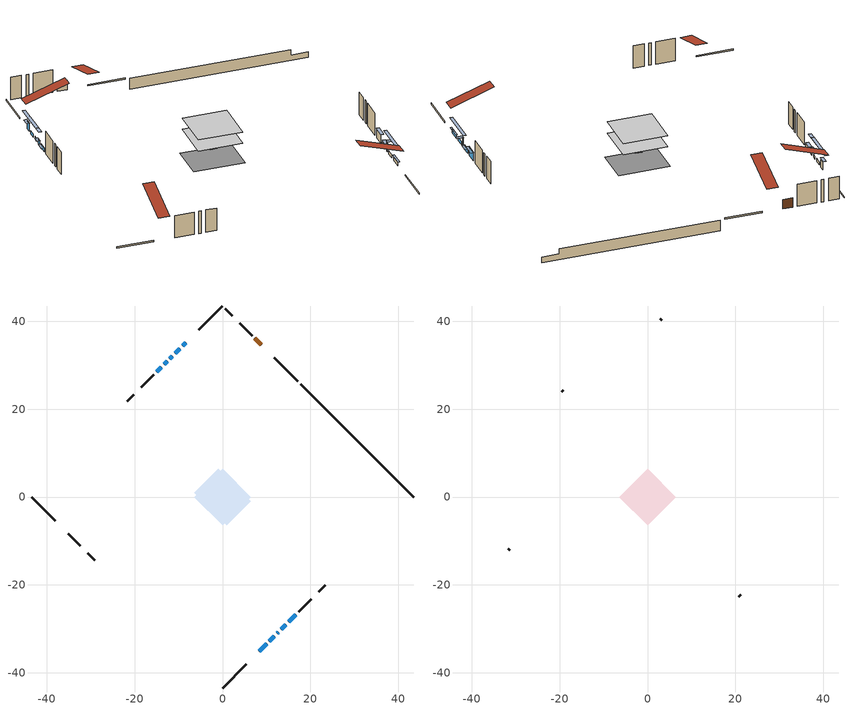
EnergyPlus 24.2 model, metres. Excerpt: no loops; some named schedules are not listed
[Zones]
conditioned space
 floor outside (Floor1 construction): -0.97,0 0,0.97 0.97,0 0,-0.97 z1.62
 floor adiabatic (AdiabaticFloorConstruction): -6.41,0 0,6.41 6.41,0 0,-6.41 z4.06
 floor foundation (Slab1 construction): -6.43,0.97 -0.97,6.43 6.43,-0.97 0.97,-6.43 z-0.7
 wall outside (RimJoist1 construction): 0,-43.48 5.38,-38.1 / -43.48,0 -38.1,-5.38 / 0,43.48 -5.38,38.1 / 17.12,26.36 11.74,31.74 z1.62:1.92
 wall outside (AdiabaticWallConstruction 1): 8.78,34.7 7.38,36.1 z1.62:3.65
 wall outside (AdiabaticWallConstruction): -8.34,35.14 -9.06,34.42 z1.62:3.25; 8.34,-35.14 10.03,-33.45 / 10.68,-32.8 11.82,-31.66 z1.62:2.31; -9.72,33.76 -10.79,32.69 z1.62:2.26; -11.45,32.03 -11.95,31.53 z1.62:2.28; 12.47,-31.01 12.7,-30.78 z1.62:3.65; -12.61,30.87 -13.29,30.19 z1.62:2.58; -13.94,29.54 -15.02,28.46 z1.62:2.33; 13.35,-30.13 14.43,-29.05 z1.62:2.43; 15.09,-28.39 16.7,-26.78 z1.62:3.39
 wall outside (Wall1 construction): 17.36,-26.12 20.16,-23.32 / -35.14,-8.34 -32.34,-11.14 / -15.68,27.8 -18.48,25 / 6.72,36.76 3.92,39.56 z1.62:6.5
 wall outside (Wall3 construction): 21.86,-21.62 23.42,-20.06 / -30.65,-12.83 -29.08,-14.4 / -20.17,23.31 -21.74,21.74 / 2.22,41.26 0.66,42.82 z1.62:6.5
 wall foundation (FoundationWall1 construction): 17.78,25.7,-0.7 17.78,25.7,1.62 40.91,2.57,1.62 40.91,2.57,0.47 43.48,0,0.47 43.48,0,-0.7
 window (WindowConstruction 4): -8.34,35.14 -9.06,34.42 z1.62:3.24
 window (WindowConstruction 6): 8.34,-35.14 10.03,-33.45 z1.62:2.31
 window (WindowConstruction 7): 10.68,-32.8 11.82,-31.66 z1.62:2.31
 window (WindowConstruction 8): -9.72,33.76 -10.79,32.69 z1.62:2.25
 window (WindowConstruction 9): -11.45,32.03 -11.95,31.53 z1.62:2.28
 window (WindowConstruction 5): 12.47,-31.01 12.7,-30.78 z1.62:3.65
 window (WindowConstruction): -12.61,30.87 -13.29,30.19 z1.62:2.57
 window (WindowConstruction 1): -13.94,29.54 -15.02,28.46 z1.62:2.33
 window (WindowConstruction 2): 13.35,-30.13 14.43,-29.05 z1.62:2.43
 window (WindowConstruction 3): 15.09,-28.39 16.7,-26.78 z1.62:3.38
 door (Door): 8.78,34.7 7.38,36.1 z1.62:3.65
 ceiling adiabatic (AdiabaticFloorConstruction): 0,-6.41 6.41,0 0,6.41 -6.41,0 z4.06
attic - vented
 floor to conditioned space (Floor2 construction Reversed): -6.42,0 0,6.42 6.42,0 0,-6.42 z6.5
 wall outside (Wall2 construction): 20.82,-22.66 21.2,-22.28 / -31.68,-11.8 -31.3,-12.18 / -19.14,24.34 -19.51,23.97 / 3.26,40.22 2.88,40.6 z1.62:6.5
 roof outside (Roof1 construction): 7.68,-35.8,6.5 1.43,-29.55,9.44 -0.21,-31.19,9.44 6.04,-37.44,6.5; -35.8,-7.68,6.5 -29.55,-1.43,9.44 -31.19,0.21,9.44 -37.44,-6.04,6.5; -7.68,35.8,6.5 -1.43,29.55,9.44 0.21,31.19,9.44 -6.04,37.44,6.5; 9.44,34.04,6.5 3.19,27.79,9.44 4.84,26.14,9.44 11.09,32.39,6.5
shading: -9.26,34.22 -8.14,35.34 -8.57,35.77 -9.69,34.65 z3.52; 10.23,-33.25 8.14,-35.34 8.35,-35.56 10.44,-33.46 z2.6; 13.85,-29.63 8.65,-34.83 9.09,-35.26 14.28,-30.07 z5.18; -12.87,30.61 -7.65,35.83 -8.08,36.27 -13.3,31.05 z5.18; -14,29.48 -9.41,34.07 -9.84,34.5 -14.43,29.91 z5.17; 12.84,-30.64 12.33,-31.15 13.3,-32.12 13.81,-31.61 z3.85; -13.43,30.05 -12.47,31.01 -12.9,31.44 -13.86,30.48 z2.78; -15.13,28.35 -13.84,29.64 -14.27,30.07 -15.56,28.79 z2.48; 14.54,-28.94 13.25,-30.23 13.68,-30.66 14.97,-29.37 z2.58; 16.81,-26.67 14.98,-28.5 15.41,-28.93 17.24,-27.1 z3.53
[Building]
Building 1: Terrain=Suburbs
[Site:Location]
Medicine Hat RCS_AB: Latitude {deg}=50.03; Longitude {deg}=-110.72; Time Zone {hr}=-7; Elevation {m}=715; Keep Site Location Information=Yes
[Site:GroundTemperature:Shallow]
0.918575, -1.32151, -1.5009, -0.437868, 3.82962, 8.07723, 11.7597, 14.0924, 14.2906, 12.3933, 8.80476, 4.68745
[Site:WaterMainsTemperature]
Calculation Method=Schedule; Temperature Schedule=mains temperature schedule
[Material] Roughness=Rough; Thermal Absorptance=0.9
Name | Thickness {m} | Conductivity {W/m-K} | Density {kg/m3} | Specific Heat {J/kg-K} | Solar Absorptance | Visible Absorptance
asphalt or fiberglass shingles | 0.00635 | 0.162714 | 1121.4 | 1465.45 | 0.4 | 0.4
ceiling loosefill ins | 0.169333 | 0.0480833 | 16.02 | 1046.75 | 0.7 | 0.7
ceiling stud and cavity | 0.1397 | 0.137499 | 65.682 | 1177.47 | 0.7 | 0.7
concrete 4.0 in. | 0.1016 | 1.803125 | 2242.8 | 837.4 | 0.7 | 0.7
concrete 8.0 in. | 0.2032 | 1.803125 | 2242.8 | 837.4 | 0.7 | 0.7
door material | 0.04445 | 0.327969 | 512.64 | 1214.23 | 0.7 | 0.7
exterior vertical ins | 0.0424921 | 0.029427 | 32.04 | 1214.23 | 0.7 | 0.7
floor covering | 0.0127 | 0.0433444 | 54.468 | 1339.84 | 0.6 | 0.6
floor rigid ins; rim joist rigid ins | 0.051816 | 0.029427 | 32.04 | 1214.23 | 0.7 | 0.7
floor rigid ins 1; wall rigid ins | 0.512978 | 0.029427 | 32.04 | 1214.23 | 0.7 | 0.7
floor stud and cavity | 0.1397 | 0.0776147 | 92.3553 | 1139.71 | 0.7 | 0.7
floor stud and cavity 1 | 0.1397 | 1.75129 | 37.0049 | 1207.88 | 0.7 | 0.7
furniture material conditioned space 1 | 0.1524 | 0.115458 | 640.8 | 1214.23 | 0.6 | 0.6
gypsum board | 0.0127 | 0.160291 | 801 | 837.4 | 0.6 | 0.6
gypsum board 1 | 0.0127 | 0.160291 | 801 | 837.4 | 0.7 | 0.7
osb sheathing 0.5 in. | 0.0127 | 0.115458 | 512.64 | 1214.23 | 0.7 | 0.7
osb sheathing 0.75 in. | 0.01905 | 0.115458 | 512.64 | 1214.23 | 0.7 | 0.7
osb sheathing 2.0 in. | 0.0508 | 0.115458 | 512.64 | 1214.23 | 0.7 | 0.7
rim joist stud and cavity | 0.0508 | 0.0446885 | 125.044 | 1163.47 | 0.6 | 0.6
wall stud and cavity | 0.1397 | 0.100556 | 139.0536 | 1170.24 | 0.7 | 0.7
wall stud and cavity 1 | 0.0889 | 6.1454 | 50.32683 | 1063.81 | 0.6 | 0.6
wall stud and cavity 2 | 0.1397 | 0.105997 | 139.0536 | 1170.24 | 0.7 | 0.7
wall stud and cavity 3 | 0.0889 | 0.380278 | 52.3479 | 1209.89 | 0.7 | 0.7
wall stud and cavity 4 | 0.0889 | 0.391764 | 83.0341 | 1211.67 | 0.7 | 0.7
wood siding | 0.0254 | 0.102417 | 544.68 | 1172.36 | 0.4 | 0.4
wood siding 1 | 0.00254 | 0.102417 | 544.68 | 1172.36 | 0.4 | 0.4
wood siding 2; wood siding 3; wood siding 4 | 0.0254 | 0.102417 | 544.68 | 1172.36 | 0.7 | 0.7
[WindowMaterial:SimpleGlazingSystem]
Name | U-Factor {W/m2-K} | Solar Heat Gain Coefficient
WindowMaterial | 4.71899 | 0.64
WindowMaterial 1 | 2.67036 | 0.53
WindowMaterial 2 | 2.67036 | 0.55
WindowMaterial 3 | 2.77541 | 0.65
WindowMaterial 4 | 2.63857 | 0.61
WindowMaterial 5 | 3.05363 | 0.55
WindowMaterial 6 | 4.47029 | 0.67
WindowMaterial 7 | 4.69457 | 0.65
WindowMaterial 8 | 4.81438 | 0.65
WindowMaterial 9 | 5.58034 | 0.6
[Construction]
AdiabaticFloorConstruction: floor stud and cavity 1, floor rigid ins 1, osb sheathing 0.75 in., floor covering
AdiabaticWallConstruction: wood siding 3, wall rigid ins, wall stud and cavity 3, gypsum board
AdiabaticWallConstruction 1: wood siding 4, wall rigid ins, wall stud and cavity 3, gypsum board
Door: door material
Floor1 construction: floor stud and cavity, floor rigid ins, osb sheathing 0.75 in., floor covering
Floor2 construction Reversed: gypsum board, ceiling stud and cavity, ceiling loosefill ins
FoundationWall1 construction: concrete 8.0 in., gypsum board 1
furniture construction conditioned space 1: furniture material conditioned space 1
PartitionWallConstruction: gypsum board, wall stud and cavity 4, gypsum board
RimJoist1 construction: wood siding 2, rim joist rigid ins, osb sheathing 2.0 in., rim joist stud and cavity
Roof1 construction: asphalt or fiberglass shingles
Slab1 construction: concrete 4.0 in.
Wall1 construction: wood siding, osb sheathing 0.5 in., wall stud and cavity, gypsum board
Wall2 construction: wood siding 1, wall stud and cavity 1
Wall3 construction: wood siding, osb sheathing 0.5 in., wall stud and cavity 2, gypsum board
WindowConstruction: WindowMaterial
WindowConstruction 1: WindowMaterial 1
WindowConstruction 2: WindowMaterial 2
WindowConstruction 3: WindowMaterial 3
WindowConstruction 4: WindowMaterial 4
WindowConstruction 5: WindowMaterial 5
WindowConstruction 6: WindowMaterial 6
WindowConstruction 7: WindowMaterial 7
WindowConstruction 8: WindowMaterial 8
WindowConstruction 9: WindowMaterial 9
[Zone] Multiplier=1; Part of Total Floor Area=Yes
Name | Volume {m3}
attic - vented | 39.3862
conditioned space | 410.2
[Space]
Name | Zone | Volume {m3}
attic - vented 1 | attic - vented | 39.3862
conditioned space 1 | conditioned space | 410.2
[ZoneInfiltration:EffectiveLeakageArea]
infil attic - vented 1: Zone or Space=attic - vented 1; Schedule=Always On Discrete; Effective Air Leakage Area {cm2}=3088.13; Stack Coefficient=0.000544002; Wind Coefficient=1.57587e-05
[ZoneMixing]
whole house fan mix: Zone or Space=attic - vented; Schedule=Always On Continuous; Design Flow Rate Calculation Method=Flow/Zone; Design Flow Rate {m3/s}=0; Source Zone or Space=conditioned space
[SurfaceProperty:ExposedFoundationPerimeter]
Slab1: Exposed Perimeter Calculation Method=TotalExposedPerimeter; Total Exposed Perimeter {m}=36.347
[InternalMass] Zone or ZoneList=conditioned space; Space or SpaceList=conditioned space 1
Name | Construction | Surface Area {m2}
furniture mass conditioned space 1 | furniture construction conditioned space 1 | 65.9361
partition wall mass | PartitionWallConstruction | 164.84
[Lights]
interior lighting: Zone or ZoneList or Space or SpaceList=conditioned space 1; Schedule=interior lighting schedule; Design Level Calculation Method=LightingLevel; Lighting Level {W}=343.2; Return Air Fraction=0; Fraction Radiant=0.6; Fraction Visible=0.2; Fraction Replaceable=1
[People]
occupants: Zone or ZoneList or Space or SpaceList=conditioned space 1; Number of People Schedule=occupants schedule; Number of People Calculation Method=People; Number of People=3; Fraction Radiant=0.314171; Sensible Heat Fraction=0.56303; Activity Level Schedule=occupants activity schedule; Carbon Dioxide Generation Rate {m3/s-W}=0; Enable ASHRAE 55 Comfort Warnings=No; Mean Radiant Temperature Calculation Type=EnclosureAveraged
[ElectricEquipment] Zone or ZoneList or Space or SpaceList=conditioned space 1; Design Level Calculation Method=EquipmentLevel
Name | Schedule | Design Level {W} | Fraction Latent | Fraction Radiant | Fraction Lost
clothes dryer | clothes dryer schedule | 140.772 | 0.015 | 0.081 | 0.85
clothes washer | clothes washer schedule | 32.1985 | 0.03 | 0.162 | 0.7
cooking range | cooking range schedule | 215.147 | 0.08 | 0.432 | 0.2
dishwasher | dishwasher schedule | 66.8632 | 0.3 | 0.18 | 0.4
fridge | fridge schedule | 72.9452 | 0 | 0.6 | 0
mech vent house fan | mech vent house fan schedule | 0 | 0 | 0 | 1
mech vent house fan cfis | mech vent house fan cfis schedule | 0 | 0 | 0 | 0
misc plug loads | misc plug loads schedule | 494.7 | 0.045 | 0.513 | 0.1
whole house fan | Always On Discrete | 0 | 0 | 0 | 1
[OtherEquipment] Zone or ZoneList or Space or SpaceList=conditioned space 1; Design Level Calculation Method=EquipmentLevel
Name | Fuel Type | Schedule | Design Level {W} | Fraction Latent | Fraction Radiant | Fraction Lost
clothes dryer 1 | Electricity | clothes dryer schedule | 0 | 0.015 | 0.081 | 0.85
cooking range 1 | Electricity | cooking range schedule | 0 | 0.08 | 0.432 | 0.2
general water use latent | None | general water use schedule | 62.594 | 1 | 0 | 0
general water use sensible | None | general water use schedule | -61.6891 | 0 | 0.6 | 0
mech vent house fan latent load | None | Always On Discrete | 0 | 1 | 0 | 0
mech vent house fan sensible load | None | Always On Discrete | 0 | 0 | 0 | 0
water heater energy adjustment1 | NaturalGas | Always On Discrete | 0.01 | 0 | 0 | 1
[ZoneInfiltration:DesignFlowRate] Zone or ZoneList or Space or SpaceList=conditioned space 1; Schedule=Always On Discrete; Design Flow Rate Calculation Method=Flow/Zone; Design Flow Rate {m3/s}=0
infil flow; natural vent flow; whole house fan flow
[Foundation:Kiva]
Foundation Kiva 1: Initial Indoor Air Temperature {C}=18; Wall Height Above Grade {m}=1.61998; Wall Depth Below Slab {m}=0.2032; Custom Block Material Name 1=exterior vertical ins; Custom Block Depth 1 {m}=2.31999; Custom Block X Position 1 {m}=0.2159; Custom Block Z Position 1 {m}=0
[Foundation:Kiva:Settings]
Soil Conductivity {W/m-K}=0.849921; Soil Density {kg/m3}=1842.3; Soil Specific Heat {J/kg-K}=418.7; Ground Solar Absorptivity=0.9; Ground Thermal Absorptivity=0.9; Ground Surface Roughness {m}=0.03; Far-Field Width {m}=40; Deep-Ground Boundary Condition=ZeroFlux; Deep-Ground Depth {m}=40; Minimum Cell Dimension {m}=0.2; Maximum Cell Growth Coefficient=3; Simulation Timestep=Timestep
[Exterior:Lights]
exterior lighting: Schedule=exterior lighting schedule; Design Level {W}=75.6
[Schedule:Constant]
Name | Hourly Value
Always On Continuous; mech vent house fan schedule; mech vent house fan cfis schedule; Always On Discrete | 1
occupants activity schedule | 117.228
fridge schedule | 0
[Schedule:Week:Daily]
interior lighting schedule Week Rule - Jan1-Jan27: interior lighting schedule day, interior lighting schedule day, interior lighting schedule day, interior lighting schedule day, interior lighting schedule day, interior lighting schedule day, interior lighting schedule day, interior lighting schedule default day, interior lighting schedule default day, interior lighting schedule default day, interior lighting schedule default day, interior lighting schedule default day
interior lighting schedule Week Rule - Jan28-Feb3: interior lighting schedule day, interior lighting schedule day, interior lighting schedule day, interior lighting schedule day, interior lighting schedule day 1, interior lighting schedule day 1, interior lighting schedule day 1, interior lighting schedule default day, interior lighting schedule default day, interior lighting schedule default day, interior lighting schedule default day, interior lighting schedule default day
interior lighting schedule Week Rule - Feb4-Feb24: interior lighting schedule day 1, interior lighting schedule day 1, interior lighting schedule day 1, interior lighting schedule day 1, interior lighting schedule day 1, interior lighting schedule day 1, interior lighting schedule day 1, interior lighting schedule default day, interior lighting schedule default day, interior lighting schedule default day, interior lighting schedule default day, interior lighting schedule default day
interior lighting schedule Week Rule - Feb25-Mar3: interior lighting schedule day 1, interior lighting schedule day 1, interior lighting schedule day 1, interior lighting schedule day 1, interior lighting schedule day 2, interior lighting schedule day 2, interior lighting schedule day 2, interior lighting schedule default day, interior lighting schedule default day, interior lighting schedule default day, interior lighting schedule default day, interior lighting schedule default day
interior lighting schedule Week Rule - Mar4-Mar31: interior lighting schedule day 2, interior lighting schedule day 2, interior lighting schedule day 2, interior lighting schedule day 2, interior lighting schedule day 2, interior lighting schedule day 2, interior lighting schedule day 2, interior lighting schedule default day, interior lighting schedule default day, interior lighting schedule default day, interior lighting schedule default day, interior lighting schedule default day
interior lighting schedule Week Rule - Apr1-Apr28: interior lighting schedule day 3, interior lighting schedule day 3, interior lighting schedule day 3, interior lighting schedule day 3, interior lighting schedule day 3, interior lighting schedule day 3, interior lighting schedule day 3, interior lighting schedule default day, interior lighting schedule default day, interior lighting schedule default day, interior lighting schedule default day, interior lighting schedule default day
interior lighting schedule Week Rule - Apr29-May5: interior lighting schedule day 3, interior lighting schedule day 3, interior lighting schedule day 4, interior lighting schedule day 4, interior lighting schedule day 4, interior lighting schedule day 4, interior lighting schedule day 4, interior lighting schedule default day, interior lighting schedule default day, interior lighting schedule default day, interior lighting schedule default day, interior lighting schedule default day
interior lighting schedule Week Rule - May6-May26: interior lighting schedule day 4, interior lighting schedule day 4, interior lighting schedule day 4, interior lighting schedule day 4, interior lighting schedule day 4, interior lighting schedule day 4, interior lighting schedule day 4, interior lighting schedule default day, interior lighting schedule default day, interior lighting schedule default day, interior lighting schedule default day, interior lighting schedule default day
interior lighting schedule Week Rule - May27-Jun2: interior lighting schedule day 4, interior lighting schedule day 4, interior lighting schedule day 4, interior lighting schedule day 4, interior lighting schedule day 4, interior lighting schedule day 5, interior lighting schedule day 5, interior lighting schedule default day, interior lighting schedule default day, interior lighting schedule default day, interior lighting schedule default day, interior lighting schedule default day
interior lighting schedule Week Rule - Jun3-Jun30: interior lighting schedule day 5, interior lighting schedule day 5, interior lighting schedule day 5, interior lighting schedule day 5, interior lighting schedule day 5, interior lighting schedule day 5, interior lighting schedule day 5, interior lighting schedule default day, interior lighting schedule default day, interior lighting schedule default day, interior lighting schedule default day, interior lighting schedule default day
interior lighting schedule Week Rule - Jul1-Jul28: interior lighting schedule day 6, interior lighting schedule day 6, interior lighting schedule day 6, interior lighting schedule day 6, interior lighting schedule day 6, interior lighting schedule day 6, interior lighting schedule day 6, interior lighting schedule default day, interior lighting schedule default day, interior lighting schedule default day, interior lighting schedule default day, interior lighting schedule default day
interior lighting schedule Week Rule - Jul29-Aug4: interior lighting schedule day 6, interior lighting schedule day 6, interior lighting schedule day 6, interior lighting schedule day 7, interior lighting schedule day 7, interior lighting schedule day 7, interior lighting schedule day 7, interior lighting schedule default day, interior lighting schedule default day, interior lighting schedule default day, interior lighting schedule default day, interior lighting schedule default day
interior lighting schedule Week Rule - Aug5-Aug25: interior lighting schedule day 7, interior lighting schedule day 7, interior lighting schedule day 7, interior lighting schedule day 7, interior lighting schedule day 7, interior lighting schedule day 7, interior lighting schedule day 7, interior lighting schedule default day, interior lighting schedule default day, interior lighting schedule default day, interior lighting schedule default day, interior lighting schedule default day
interior lighting schedule Week Rule - Aug26-Sep1: interior lighting schedule day 7, interior lighting schedule day 7, interior lighting schedule day 7, interior lighting schedule day 7, interior lighting schedule day 7, interior lighting schedule day 7, interior lighting schedule day 8, interior lighting schedule default day, interior lighting schedule default day, interior lighting schedule default day, interior lighting schedule default day, interior lighting schedule default day
interior lighting schedule Week Rule - Sep2-Sep29: interior lighting schedule day 8, interior lighting schedule day 8, interior lighting schedule day 8, interior lighting schedule day 8, interior lighting schedule day 8, interior lighting schedule day 8, interior lighting schedule day 8, interior lighting schedule default day, interior lighting schedule default day, interior lighting schedule default day, interior lighting schedule default day, interior lighting schedule default day
interior lighting schedule Week Rule - Sep30-Oct6: interior lighting schedule day 8, interior lighting schedule day 9, interior lighting schedule day 9, interior lighting schedule day 9, interior lighting schedule day 9, interior lighting schedule day 9, interior lighting schedule day 9, interior lighting schedule default day, interior lighting schedule default day, interior lighting schedule default day, interior lighting schedule default day, interior lighting schedule default day
interior lighting schedule Week Rule - Oct7-Oct27: interior lighting schedule day 9, interior lighting schedule day 9, interior lighting schedule day 9, interior lighting schedule day 9, interior lighting schedule day 9, interior lighting schedule day 9, interior lighting schedule day 9, interior lighting schedule default day, interior lighting schedule default day, interior lighting schedule default day, interior lighting schedule default day, interior lighting schedule default day
interior lighting schedule Week Rule - Oct28-Nov3: interior lighting schedule day 9, interior lighting schedule day 9, interior lighting schedule day 9, interior lighting schedule day 9, interior lighting schedule day 10, interior lighting schedule day 10, interior lighting schedule day 10, interior lighting schedule default day, interior lighting schedule default day, interior lighting schedule default day, interior lighting schedule default day, interior lighting schedule default day
interior lighting schedule Week Rule - Nov4-Nov24: interior lighting schedule day 10, interior lighting schedule day 10, interior lighting schedule day 10, interior lighting schedule day 10, interior lighting schedule day 10, interior lighting schedule day 10, interior lighting schedule day 10, interior lighting schedule default day, interior lighting schedule default day, interior lighting schedule default day, interior lighting schedule default day, interior lighting schedule default day
interior lighting schedule Week Rule - Nov25-Dec1: interior lighting schedule day 10, interior lighting schedule day 10, interior lighting schedule day 10, interior lighting schedule day 10, interior lighting schedule day 10, interior lighting schedule day 10, interior lighting schedule day 11, interior lighting schedule default day, interior lighting schedule default day, interior lighting schedule default day, interior lighting schedule default day, interior lighting schedule default day
interior lighting schedule Week Rule - Dec2-Dec31: interior lighting schedule day 11, interior lighting schedule day 11, interior lighting schedule day 11, interior lighting schedule day 11, interior lighting schedule day 11, interior lighting schedule day 11, interior lighting schedule day 11, interior lighting schedule default day, interior lighting schedule default day, interior lighting schedule default day, interior lighting schedule default day, interior lighting schedule default day
occupants schedule Week Rule - Jan1-Dec31: occupants schedule day, occupants schedule day, occupants schedule day, occupants schedule day, occupants schedule day, occupants schedule day, occupants schedule day, occupants schedule default day, occupants schedule default day, occupants schedule default day, occupants schedule default day, occupants schedule default day
clothes dryer schedule Week Rule - Jan1-Dec31: clothes dryer schedule day, clothes dryer schedule day, clothes dryer schedule day, clothes dryer schedule day, clothes dryer schedule day, clothes dryer schedule day, clothes dryer schedule day, clothes dryer schedule default day, clothes dryer schedule default day, clothes dryer schedule default day, clothes dryer schedule default day, clothes dryer schedule default day
clothes washer schedule Week Rule - Jan1-Dec31: clothes washer schedule day, clothes washer schedule day, clothes washer schedule day, clothes washer schedule day, clothes washer schedule day, clothes washer schedule day, clothes washer schedule day, clothes washer schedule default day, clothes washer schedule default day, clothes washer schedule default day, clothes washer schedule default day, clothes washer schedule default day
cooking range schedule Week Rule - Jan1-Dec31: cooking range schedule day, cooking range schedule day, cooking range schedule day, cooking range schedule day, cooking range schedule day, cooking range schedule day, cooking range schedule day, cooking range schedule default day, cooking range schedule default day, cooking range schedule default day, cooking range schedule default day, cooking range schedule default day
dishwasher schedule Week Rule - Jan1-Dec31: dishwasher schedule day, dishwasher schedule day, dishwasher schedule day, dishwasher schedule day, dishwasher schedule day, dishwasher schedule day, dishwasher schedule day, dishwasher schedule default day, dishwasher schedule default day, dishwasher schedule default day, dishwasher schedule default day, dishwasher schedule default day
misc plug loads schedule Week Rule - Jan1-Dec31: misc plug loads schedule day, misc plug loads schedule day, misc plug loads schedule day, misc plug loads schedule day, misc plug loads schedule day, misc plug loads schedule day, misc plug loads schedule day, misc plug loads schedule default day, misc plug loads schedule default day, misc plug loads schedule default day, misc plug loads schedule default day, misc plug loads schedule default day
general water use schedule Week Rule - Jan1-Dec31: general water use schedule day, general water use schedule day, general water use schedule day, general water use schedule day, general water use schedule day, general water use schedule day, general water use schedule day, general water use schedule default day, general water use schedule default day, general water use schedule default day, general water use schedule default day, general water use schedule default day
exterior lighting schedule Week Rule - Jan1-Jan27: exterior lighting schedule day, exterior lighting schedule day, exterior lighting schedule day, exterior lighting schedule day, exterior lighting schedule day, exterior lighting schedule day, exterior lighting schedule day, exterior lighting schedule default day, exterior lighting schedule default day, exterior lighting schedule default day, exterior lighting schedule default day, exterior lighting schedule default day
exterior lighting schedule Week Rule - Jan28-Feb3: exterior lighting schedule day, exterior lighting schedule day, exterior lighting schedule day, exterior lighting schedule day, exterior lighting schedule day 1, exterior lighting schedule day 1, exterior lighting schedule day 1, exterior lighting schedule default day, exterior lighting schedule default day, exterior lighting schedule default day, exterior lighting schedule default day, exterior lighting schedule default day
exterior lighting schedule Week Rule - Feb4-Feb24: exterior lighting schedule day 1, exterior lighting schedule day 1, exterior lighting schedule day 1, exterior lighting schedule day 1, exterior lighting schedule day 1, exterior lighting schedule day 1, exterior lighting schedule day 1, exterior lighting schedule default day, exterior lighting schedule default day, exterior lighting schedule default day, exterior lighting schedule default day, exterior lighting schedule default day
exterior lighting schedule Week Rule - Feb25-Mar3: exterior lighting schedule day 1, exterior lighting schedule day 1, exterior lighting schedule day 1, exterior lighting schedule day 1, exterior lighting schedule day 2, exterior lighting schedule day 2, exterior lighting schedule day 2, exterior lighting schedule default day, exterior lighting schedule default day, exterior lighting schedule default day, exterior lighting schedule default day, exterior lighting schedule default day
exterior lighting schedule Week Rule - Mar4-Mar31: exterior lighting schedule day 2, exterior lighting schedule day 2, exterior lighting schedule day 2, exterior lighting schedule day 2, exterior lighting schedule day 2, exterior lighting schedule day 2, exterior lighting schedule day 2, exterior lighting schedule default day, exterior lighting schedule default day, exterior lighting schedule default day, exterior lighting schedule default day, exterior lighting schedule default day
exterior lighting schedule Week Rule - Apr1-Apr28: exterior lighting schedule day 3, exterior lighting schedule day 3, exterior lighting schedule day 3, exterior lighting schedule day 3, exterior lighting schedule day 3, exterior lighting schedule day 3, exterior lighting schedule day 3, exterior lighting schedule default day, exterior lighting schedule default day, exterior lighting schedule default day, exterior lighting schedule default day, exterior lighting schedule default day
exterior lighting schedule Week Rule - Apr29-May5: exterior lighting schedule day 3, exterior lighting schedule day 3, exterior lighting schedule day 4, exterior lighting schedule day 4, exterior lighting schedule day 4, exterior lighting schedule day 4, exterior lighting schedule day 4, exterior lighting schedule default day, exterior lighting schedule default day, exterior lighting schedule default day, exterior lighting schedule default day, exterior lighting schedule default day
exterior lighting schedule Week Rule - May6-May26: exterior lighting schedule day 4, exterior lighting schedule day 4, exterior lighting schedule day 4, exterior lighting schedule day 4, exterior lighting schedule day 4, exterior lighting schedule day 4, exterior lighting schedule day 4, exterior lighting schedule default day, exterior lighting schedule default day, exterior lighting schedule default day, exterior lighting schedule default day, exterior lighting schedule default day
exterior lighting schedule Week Rule - May27-Jun2: exterior lighting schedule day 4, exterior lighting schedule day 4, exterior lighting schedule day 4, exterior lighting schedule day 4, exterior lighting schedule day 4, exterior lighting schedule day 5, exterior lighting schedule day 5, exterior lighting schedule default day, exterior lighting schedule default day, exterior lighting schedule default day, exterior lighting schedule default day, exterior lighting schedule default day
exterior lighting schedule Week Rule - Jun3-Jun30: exterior lighting schedule day 5, exterior lighting schedule day 5, exterior lighting schedule day 5, exterior lighting schedule day 5, exterior lighting schedule day 5, exterior lighting schedule day 5, exterior lighting schedule day 5, exterior lighting schedule default day, exterior lighting schedule default day, exterior lighting schedule default day, exterior lighting schedule default day, exterior lighting schedule default day
exterior lighting schedule Week Rule - Jul1-Jul28: exterior lighting schedule day 6, exterior lighting schedule day 6, exterior lighting schedule day 6, exterior lighting schedule day 6, exterior lighting schedule day 6, exterior lighting schedule day 6, exterior lighting schedule day 6, exterior lighting schedule default day, exterior lighting schedule default day, exterior lighting schedule default day, exterior lighting schedule default day, exterior lighting schedule default day
exterior lighting schedule Week Rule - Jul29-Aug4: exterior lighting schedule day 6, exterior lighting schedule day 6, exterior lighting schedule day 6, exterior lighting schedule day 7, exterior lighting schedule day 7, exterior lighting schedule day 7, exterior lighting schedule day 7, exterior lighting schedule default day, exterior lighting schedule default day, exterior lighting schedule default day, exterior lighting schedule default day, exterior lighting schedule default day
exterior lighting schedule Week Rule - Aug5-Aug25: exterior lighting schedule day 7, exterior lighting schedule day 7, exterior lighting schedule day 7, exterior lighting schedule day 7, exterior lighting schedule day 7, exterior lighting schedule day 7, exterior lighting schedule day 7, exterior lighting schedule default day, exterior lighting schedule default day, exterior lighting schedule default day, exterior lighting schedule default day, exterior lighting schedule default day
exterior lighting schedule Week Rule - Aug26-Sep1: exterior lighting schedule day 7, exterior lighting schedule day 7, exterior lighting schedule day 7, exterior lighting schedule day 7, exterior lighting schedule day 7, exterior lighting schedule day 7, exterior lighting schedule day 8, exterior lighting schedule default day, exterior lighting schedule default day, exterior lighting schedule default day, exterior lighting schedule default day, exterior lighting schedule default day
exterior lighting schedule Week Rule - Sep2-Sep29: exterior lighting schedule day 8, exterior lighting schedule day 8, exterior lighting schedule day 8, exterior lighting schedule day 8, exterior lighting schedule day 8, exterior lighting schedule day 8, exterior lighting schedule day 8, exterior lighting schedule default day, exterior lighting schedule default day, exterior lighting schedule default day, exterior lighting schedule default day, exterior lighting schedule default day
exterior lighting schedule Week Rule - Sep30-Oct6: exterior lighting schedule day 8, exterior lighting schedule day 9, exterior lighting schedule day 9, exterior lighting schedule day 9, exterior lighting schedule day 9, exterior lighting schedule day 9, exterior lighting schedule day 9, exterior lighting schedule default day, exterior lighting schedule default day, exterior lighting schedule default day, exterior lighting schedule default day, exterior lighting schedule default day
exterior lighting schedule Week Rule - Oct7-Oct27: exterior lighting schedule day 9, exterior lighting schedule day 9, exterior lighting schedule day 9, exterior lighting schedule day 9, exterior lighting schedule day 9, exterior lighting schedule day 9, exterior lighting schedule day 9, exterior lighting schedule default day, exterior lighting schedule default day, exterior lighting schedule default day, exterior lighting schedule default day, exterior lighting schedule default day
exterior lighting schedule Week Rule - Oct28-Nov3: exterior lighting schedule day 9, exterior lighting schedule day 9, exterior lighting schedule day 9, exterior lighting schedule day 9, exterior lighting schedule day 10, exterior lighting schedule day 10, exterior lighting schedule day 10, exterior lighting schedule default day, exterior lighting schedule default day, exterior lighting schedule default day, exterior lighting schedule default day, exterior lighting schedule default day
exterior lighting schedule Week Rule - Nov4-Nov24: exterior lighting schedule day 10, exterior lighting schedule day 10, exterior lighting schedule day 10, exterior lighting schedule day 10, exterior lighting schedule day 10, exterior lighting schedule day 10, exterior lighting schedule day 10, exterior lighting schedule default day, exterior lighting schedule default day, exterior lighting schedule default day, exterior lighting schedule default day, exterior lighting schedule default day
exterior lighting schedule Week Rule - Nov25-Dec1: exterior lighting schedule day 10, exterior lighting schedule day 10, exterior lighting schedule day 10, exterior lighting schedule day 10, exterior lighting schedule day 10, exterior lighting schedule day 10, exterior lighting schedule day 11, exterior lighting schedule default day, exterior lighting schedule default day, exterior lighting schedule default day, exterior lighting schedule default day, exterior lighting schedule default day
exterior lighting schedule Week Rule - Dec2-Dec31: exterior lighting schedule day 11, exterior lighting schedule day 11, exterior lighting schedule day 11, exterior lighting schedule day 11, exterior lighting schedule day 11, exterior lighting schedule day 11, exterior lighting schedule day 11, exterior lighting schedule default day, exterior lighting schedule default day, exterior lighting schedule default day, exterior lighting schedule default day, exterior lighting schedule default day
[Schedule:Year]
interior lighting schedule: interior lighting schedule Week Rule - Jan1-Jan27, 1, 1, 1, 27, interior lighting schedule Week Rule - Jan28-Feb3, 1, 28, 2, 3, interior lighting schedule Week Rule - Feb4-Feb24, 2, 4, 2, 24, interior lighting schedule Week Rule - Feb25-Mar3, 2, 25, 3, 3, interior lighting schedule Week Rule - Mar4-Mar31, 3, 4, 3, 31, interior lighting schedule Week Rule - Apr1-Apr28, 4, 1, 4, 28, interior lighting schedule Week Rule - Apr29-May5, 4, 29, 5, 5, interior lighting schedule Week Rule - May6-May26, 5, 6, 5, 26, interior lighting schedule Week Rule - May27-Jun2, 5, 27, 6, 2, interior lighting schedule Week Rule - Jun3-Jun30, 6, 3, 6, 30, interior lighting schedule Week Rule - Jul1-Jul28, 7, 1, 7, 28, interior lighting schedule Week Rule - Jul29-Aug4, 7, 29, 8, 4, interior lighting schedule Week Rule - Aug5-Aug25, 8, 5, 8, 25, interior lighting schedule Week Rule - Aug26-Sep1, 8, 26, 9, 1, interior lighting schedule Week Rule - Sep2-Sep29, 9, 2, 9, 29, interior lighting schedule Week Rule - Sep30-Oct6, 9, 30, 10, 6, interior lighting schedule Week Rule - Oct7-Oct27, 10, 7, 10, 27, interior lighting schedule Week Rule - Oct28-Nov3, 10, 28, 11, 3, interior lighting schedule Week Rule - Nov4-Nov24, 11, 4, 11, 24, interior lighting schedule Week Rule - Nov25-Dec1, 11, 25, 12, 1, interior lighting schedule Week Rule - Dec2-Dec31, 12, 2, 12, 31
occupants schedule: occupants schedule Week Rule - Jan1-Dec31, 1, 1, 12, 31
clothes dryer schedule: clothes dryer schedule Week Rule - Jan1-Dec31, 1, 1, 12, 31
clothes washer schedule: clothes washer schedule Week Rule - Jan1-Dec31, 1, 1, 12, 31
cooking range schedule: cooking range schedule Week Rule - Jan1-Dec31, 1, 1, 12, 31
dishwasher schedule: dishwasher schedule Week Rule - Jan1-Dec31, 1, 1, 12, 31
misc plug loads schedule: misc plug loads schedule Week Rule - Jan1-Dec31, 1, 1, 12, 31
general water use schedule: general water use schedule Week Rule - Jan1-Dec31, 1, 1, 12, 31
exterior lighting schedule: exterior lighting schedule Week Rule - Jan1-Jan27, 1, 1, 1, 27, exterior lighting schedule Week Rule - Jan28-Feb3, 1, 28, 2, 3, exterior lighting schedule Week Rule - Feb4-Feb24, 2, 4, 2, 24, exterior lighting schedule Week Rule - Feb25-Mar3, 2, 25, 3, 3, exterior lighting schedule Week Rule - Mar4-Mar31, 3, 4, 3, 31, exterior lighting schedule Week Rule - Apr1-Apr28, 4, 1, 4, 28, exterior lighting schedule Week Rule - Apr29-May5, 4, 29, 5, 5, exterior lighting schedule Week Rule - May6-May26, 5, 6, 5, 26, exterior lighting schedule Week Rule - May27-Jun2, 5, 27, 6, 2, exterior lighting schedule Week Rule - Jun3-Jun30, 6, 3, 6, 30, exterior lighting schedule Week Rule - Jul1-Jul28, 7, 1, 7, 28, exterior lighting schedule Week Rule - Jul29-Aug4, 7, 29, 8, 4, exterior lighting schedule Week Rule - Aug5-Aug25, 8, 5, 8, 25, exterior lighting schedule Week Rule - Aug26-Sep1, 8, 26, 9, 1, exterior lighting schedule Week Rule - Sep2-Sep29, 9, 2, 9, 29, exterior lighting schedule Week Rule - Sep30-Oct6, 9, 30, 10, 6, exterior lighting schedule Week Rule - Oct7-Oct27, 10, 7, 10, 27, exterior lighting schedule Week Rule - Oct28-Nov3, 10, 28, 11, 3, exterior lighting schedule Week Rule - Nov4-Nov24, 11, 4, 11, 24, exterior lighting schedule Week Rule - Nov25-Dec1, 11, 25, 12, 1, exterior lighting schedule Week Rule - Dec2-Dec31, 12, 2, 12, 31
[Schedule:Compact]
mains temperature schedule: Through: 01/01, For: AllDays, Until: 24:00, 5.80444, Through: 01/02, For: AllDays, Until: 24:00, 5.73056, Through: 01/03, For: AllDays, Until: 24:00, 5.65722, Through: 01/04, For: AllDays, Until: 24:00, 5.58556, Through: 01/05, For: AllDays, Until: 24:00, 5.515, Through: 01/06, For: AllDays, Until: 24:00, 5.44556, Through: 01/07, For: AllDays, Until: 24:00, 5.37722, Through: 01/08, For: AllDays, Until: 24:00, 5.31056, Through: 01/09, For: AllDays, Until: 24:00, 5.24444, Through: 01/10, For: AllDays, Until: 24:00, 5.18, Through: 01/11, For: AllDays, Until: 24:00, 5.11722, Through: 01/12, For: AllDays, Until: 24:00, 5.055, Through: 01/13, For: AllDays, Until: 24:00, 4.99444, Through: 01/14, For: AllDays, Until: 24:00, 4.93556, Through: 01/15, For: AllDays, Until: 24:00, 4.87778, Through: 01/16, For: AllDays, Until: 24:00, 4.82111, Through: 01/17, For: AllDays, Until: 24:00, 4.76611, Through: 01/18, For: AllDays, Until: 24:00, 4.71278, Through: 01/19, For: AllDays, Until: 24:00, 4.66056, Through: 01/20, For: AllDays, Until: 24:00, 4.61, Through: 01/21, For: AllDays, Until: 24:00, 4.56056, Through: 01/22, For: AllDays, Until: 24:00, 4.51278, Through: 01/23, For: AllDays, Until: 24:00, 4.46667, Through: 01/24, For: AllDays, Until: 24:00, 4.42222, Through: 01/25, For: AllDays, Until: 24:00, 4.37889, Through: 01/26, For: AllDays, Until: 24:00, 4.33722, Through: 01/27, For: AllDays, Until: 24:00, 4.29722, Through: 01/28, For: AllDays, Until: 24:00, 4.25833, Through: 01/29, For: AllDays, Until: 24:00, 4.22167, Through: 01/30, For: AllDays, Until: 24:00, 4.18611, Through: 01/31, For: AllDays, Until: 24:00, 4.15222, Through: 02/01, For: AllDays, Until: 24:00, 4.12, Through: 02/02, For: AllDays, Until: 24:00, 4.08944, Through: 02/03, For: AllDays, Until: 24:00, 4.06056, Through: 02/04, For: AllDays, Until: 24:00, 4.03333, Through: 02/05, For: AllDays, Until: 24:00, 4.00778, Through: 02/06, For: AllDays, Until: 24:00, 3.98333, Through: 02/07, For: AllDays, Until: 24:00, 3.96111, Through: 02/08, For: AllDays, Until: 24:00, 3.94056, Through: 02/09, For: AllDays, Until: 24:00, 3.92167, Through: 02/10, For: AllDays, Until: 24:00, 3.90389, Through: 02/11, For: AllDays, Until: 24:00, 3.88833, Through: 02/12, For: AllDays, Until: 24:00, 3.87444, Through: 02/13, For: AllDays, Until: 24:00, 3.86167, Through: 02/14, For: AllDays, Until: 24:00, 3.85111, Through: 02/15, For: AllDays, Until: 24:00, 3.84222, Through: 02/16, For: AllDays, Until: 24:00, 3.835, Through: 02/17, For: AllDays, Until: 24:00, 3.82944, Through: 02/18, For: AllDays, Until: 24:00, 3.82556, Through: 02/19, For: AllDays, Until: 24:00, 3.82333, Through: 02/20, For: AllDays, Until: 24:00, 3.82278, Through: 02/21, For: AllDays, Until: 24:00, 3.82389, Through: 02/22, For: AllDays, Until: 24:00, 3.82722, Through: 02/23, For: AllDays, Until: 24:00, 3.83167, Through: 02/24, For: AllDays, Until: 24:00, 3.83778, Through: 02/25, For: AllDays, Until: 24:00, 3.84611, Through: 02/26, For: AllDays, Until: 24:00, 3.85556, Through: 02/27, For: AllDays, Until: 24:00, 3.86722, Through: 02/28, For: AllDays, Until: 24:00, 3.88, Through: 03/01, For: AllDays, Until: 24:00, 3.895, Through: 03/02, For: AllDays, Until: 24:00, 3.91167, Through: 03/03, For: AllDays, Until: 24:00, 3.92944, Through: 03/04, For: AllDays, Until: 24:00, 3.94944, Through: 03/05, For: AllDays, Until: 24:00, 3.97056, Through: 03/06, For: AllDays, Until: 24:00, 3.99389, Through: 03/07, For: AllDays, Until: 24:00, 4.01889, Through: 03/08, For: AllDays, Until: 24:00, 4.045, Through: 03/09, For: AllDays, Until: 24:00, 4.07333, Through: 03/10, For: AllDays, Until: 24:00, 4.10278, Through: 03/11, For: AllDays, Until: 24:00, 4.13389, Through: 03/12, For: AllDays, Until: 24:00, 4.16722, Through: 03/13, For: AllDays, Until: 24:00, 4.20167, Through: 03/14, For: AllDays, Until: 24:00, 4.23778, Through: 03/15, For: AllDays, Until: 24:00, 4.27556, Through: 03/16, For: AllDays, Until: 24:00, 4.31444, Through: 03/17, For: AllDays, Until: 24:00, 4.35556, Through: 03/18, For: AllDays, Until: 24:00, 4.39778, Through: 03/19, For: AllDays, Until: 24:00, 4.44167, Through: 03/20, For: AllDays, Until: 24:00, 4.48667, Through: 03/21, For: AllDays, Until: 24:00, 4.53389, Through: 03/22, For: AllDays, Until: 24:00, 4.58222, Through: 03/23, For: AllDays, Until: 24:00, 4.63222, Through: 03/24, For: AllDays, Until: 24:00, 4.68333, Through: 03/25, For: AllDays, Until: 24:00, 4.73611, Through: 03/26, For: AllDays, Until: 24:00, 4.79, Through: 03/27, For: AllDays, Until: 24:00, 4.84611, Through: 03/28, For: AllDays, Until: 24:00, 4.90278, Through: 03/29, For: AllDays, Until: 24:00, 4.96111, Through: 03/30, For: AllDays, Until: 24:00, 5.02111, Through: 03/31, For: AllDays, Until: 24:00, 5.08222, Through: 04/01, For: AllDays, Until: 24:00, 5.14444, Through: 04/02, For: AllDays, Until: 24:00, 5.20833, Through: 04/03, For: AllDays, Until: 24:00, 5.27333, Through: 04/04, For: AllDays, Until: 24:00, 5.33944, Through: 04/05, For: AllDays, Until: 24:00, 5.40722, Through: 04/06, For: AllDays, Until: 24:00, 5.47611, Through: 04/07, For: AllDays, Until: 24:00, 5.54556, Through: 04/08, For: AllDays, Until: 24:00, 5.61722, Through: 04/09, For: AllDays, Until: 24:00, 5.68944, Through: 04/10, For: AllDays, Until: 24:00, 5.76278, Through: 04/11, For: AllDays, Until: 24:00, 5.83722, Through: 04/12, For: AllDays, Until: 24:00, 5.91333, Through: 04/13, For: AllDays, Until: 24:00, 5.99, Through: 04/14, For: AllDays, Until: 24:00, 6.06778, Through: 04/15, For: AllDays, Until: 24:00, 6.14667, Through: 04/16, For: AllDays, Until: 24:00, 6.22667, Through: 04/17, For: AllDays, Until: 24:00, 6.30778, Through: 04/18, For: AllDays, Until: 24:00, 6.38944, Through: 04/19, For: AllDays, Until: 24:00, 6.47222, Through: 04/20, For: AllDays, Until: 24:00, 6.55611, Through: 04/21, For: AllDays, Until: 24:00, 6.64056, Through: 04/22, For: AllDays, Until: 24:00, 6.72611, Through: 04/23, For: AllDays, Until: 24:00, 6.81222, Through: 04/24, For: AllDays, Until: 24:00, 6.89944, Through: 04/25, For: AllDays, Until: 24:00, 6.98722, Through: 04/26, For: AllDays, Until: 24:00, 7.07611, Through: 04/27, For: AllDays, Until: 24:00, 7.16556, Through: 04/28, For: AllDays, Until: 24:00, 7.25556, Through: 04/29, For: AllDays, Until: 24:00, 7.34667, Through: 04/30, For: AllDays, Until: 24:00, 7.43778, Through: 05/01, For: AllDays, Until: 24:00, 7.53, Through: 05/02, For: AllDays, Until: 24:00, 7.62278, Through: 05/03, For: AllDays, Until: 24:00, 7.71611, Through: 05/04, For: AllDays, Until: 24:00, 7.81, Through: 05/05, For: AllDays, Until: 24:00, 7.90444, Through: 05/06, For: AllDays, Until: 24:00, 7.99944, Through: 05/07, For: AllDays, Until: 24:00, 8.09444, Through: 05/08, For: AllDays, Until: 24:00, 8.19, Through: 05/09, For: AllDays, Until: 24:00, 8.28667, Through: 05/10, For: AllDays, Until: 24:00, 8.38278, Through: 05/11, For: AllDays, Until: 24:00, 8.48, Through: 05/12, For: AllDays, Until: 24:00, 8.57722, Through: 05/13, For: AllDays, Until: 24:00, 8.67444, Through: 05/14, For: AllDays, Until: 24:00, 8.77222, Through: 05/15, For: AllDays, Until: 24:00, 8.87056, Through: 05/16, For: AllDays, Until: 24:00, 8.96833, Through: 05/17, For: AllDays, Until: 24:00, 9.06667, Through: 05/18, For: AllDays, Until: 24:00, 9.16556, Through: 05/19, For: AllDays, Until: 24:00, 9.26389, Through: 05/20, For: AllDays, Until: 24:00, 9.36278, Through: 05/21, For: AllDays, Until: 24:00, 9.46167, Through: 05/22, For: AllDays, Until: 24:00, 9.56056, Through: 05/23, For: AllDays, Until: 24:00, 9.65944, Through: 05/24, For: AllDays, Until: 24:00, 9.75833, Through: 05/25, For: AllDays, Until: 24:00, 9.85667, Through: 05/26, For: AllDays, Until: 24:00, 9.95556, Through: 05/27, For: AllDays, Until: 24:00, 10.0539, Through: 05/28, For: AllDays, Until: 24:00, 10.1528, Through: 05/29, For: AllDays, Until: 24:00, 10.2506, Through: 05/30, For: AllDays, Until: 24:00, 10.3489, Through: 05/31, For: AllDays, Until: 24:00, 10.4467, Through: 06/01, For: AllDays, Until: 24:00, 10.5439, Through: 06/02, For: AllDays, Until: 24:00, 10.6411, Through: 06/03, For: AllDays, Until: 24:00, 10.7383, Through: 06/04, For: AllDays, Until: 24:00, 10.835, Through: 06/05, For: AllDays, Until: 24:00, 10.9311, Through: 06/06, For: AllDays, Until: 24:00, 11.0267, Through: 06/07, For: AllDays, Until: 24:00, 11.1222, Through: 06/08, For: AllDays, Until: 24:00, 11.2172, Through: 06/09, For: AllDays, Until: 24:00, 11.3117, Through: 06/10, For: AllDays, Until: 24:00, 11.4056, Through: 06/11, For: AllDays, Until: 24:00, 11.4989, Through: 06/12, For: AllDays, Until: 24:00, 11.5917, Through: 06/13, For: AllDays, Until: 24:00, 11.6839, Through: 06/14, For: AllDays, Until: 24:00, 11.7756, Through: 06/15, For: AllDays, Until: 24:00, 11.8661, Through: 06/16, For: AllDays, Until: 24:00, 11.9567, Through: 06/17, For: AllDays, Until: 24:00, 12.0461, Through: 06/18, For: AllDays, Until: 24:00, 12.135, Through: 06/19, For: AllDays, Until: 24:00, 12.2228, Through: 06/20, For: AllDays, Until: 24:00, 12.31, Through: 06/21, For: AllDays, Until: 24:00, 12.3967, Through: 06/22, For: AllDays, Until: 24:00, 12.4822, Through: 06/23, For: AllDays, Until: 24:00, 12.5667, Through: 06/24, For: AllDays, Until: 24:00, 12.6506, Through: 06/25, For: AllDays, Until: 24:00, 12.7333, Through: 06/26, For: AllDays, Until: 24:00, 12.8156, Through: 06/27, For: AllDays, Until: 24:00, 12.8967, Through: 06/28, For: AllDays, Until: 24:00, 12.9767, Through: 06/29, For: AllDays, Until: 24:00, 13.0556, Through: 06/30, For: AllDays, Until: 24:00, 13.1333, Through: 07/01, For: AllDays, Until: 24:00, 13.2106, Through: 07/02, For: AllDays, Until: 24:00, 13.2861, Through: 07/03, For: AllDays, Until: 24:00, 13.3611, Through: 07/04, For: AllDays, Until: 24:00, 13.4344, Through: 07/05, For: AllDays, Until: 24:00, 13.5072, Through: 07/06, For: AllDays, Until: 24:00, 13.5783, Through: 07/07, For: AllDays, Until: 24:00, 13.6483, Through: 07/08, For: AllDays, Until: 24:00, 13.7178, Through: 07/09, For: AllDays, Until: 24:00, 13.785, Through: 07/10, For: AllDays, Until: 24:00, 13.8517, Through: 07/11, For: AllDays, Until: 24:00, 13.9167, Through: 07/12, For: AllDays, Until: 24:00, 13.9806, Through: 07/13, For: AllDays, Until: 24:00, 14.0433, Through: 07/14, For: AllDays, Until: 24:00, 14.1044, Through: 07/15, For: AllDays, Until: 24:00, 14.1644, Through: 07/16, For: AllDays, Until: 24:00, 14.2228, Through: 07/17, For: AllDays, Until: 24:00, 14.28, Through: 07/18, For: AllDays, Until: 24:00, 14.3361, Through: 07/19, For: AllDays, Until: 24:00, 14.39, Through: 07/20, For: AllDays, Until: 24:00, 14.4433, Through: 07/21, For: AllDays, Until: 24:00, 14.4944, Through: 07/22, For: AllDays, Until: 24:00, 14.5444, Through: 07/23, For: AllDays, Until: 24:00, 14.5933, Through: 07/24, For: AllDays, Until: 24:00, 14.6406, Through: 07/25, For: AllDays, Until: 24:00, 14.6861, Through: 07/26, For: AllDays, Until: 24:00, 14.73, Through: 07/27, For: AllDays, Until: 24:00, 14.7722, Through: 07/28, For: AllDays, Until: 24:00, 14.8133, Through: 07/29, For: AllDays, Until: 24:00, 14.8528, Through: 07/30, For: AllDays, Until: 24:00, 14.8906, Through: 07/31, For: AllDays, Until: 24:00, 14.9267, Through: 08/01, For: AllDays, Until: 24:00, 14.9617, Through: 08/02, For: AllDays, Until: 24:00, 14.9944, Through: 08/03, For: AllDays, Until: 24:00, 15.0261, Through: 08/04, For: AllDays, Until: 24:00, 15.0561, Through: 08/05, For: AllDays, Until: 24:00, 15.0844, Through: 08/06, For: AllDays, Until: 24:00, 15.1111, Through: 08/07, For: AllDays, Until: 24:00, 15.1356, Through: 08/08, For: AllDays, Until: 24:00, 15.1589, Through: 08/09, For: AllDays, Until: 24:00, 15.1806, Through: 08/10, For: AllDays, Until: 24:00, 15.2006, Through: 08/11, For: AllDays, Until: 24:00, 15.2189, Through: 08/12, For: AllDays, Until: 24:00, 15.2356, Through: 08/13, For: AllDays, Until: 24:00, 15.2506, Through: 08/14, For: AllDays, Until: 24:00, 15.2639, Through: 08/15, For: AllDays, Until: 24:00, 15.2756, Through: 08/16, For: AllDays, Until: 24:00, 15.2856, Through: 08/17, For: AllDays, Until: 24:00, 15.2939, Through: 08/18, For: AllDays, Until: 24:00, 15.3, Through: 08/19, For: AllDays, Until: 24:00, 15.305, Through: 08/20, For: AllDays, Until: 24:00, 15.3083, Through: 08/21, For: AllDays, Until: 24:00, 15.3094, Through: 08/22, For: AllDays, Until: 24:00, 15.3094, Through: 08/23, For: AllDays, Until: 24:00, 15.3072, Through: 08/24, For: AllDays, Until: 24:00, 15.3039, Through: 08/25, For: AllDays, Until: 24:00, 15.2983, Through: 08/26, For: AllDays, Until: 24:00, 15.2911, Through: 08/27, For: AllDays, Until: 24:00, 15.2822, Through: 08/28, For: AllDays, Until: 24:00, 15.2722, Through: 08/29, For: AllDays, Until: 24:00, 15.26, Through: 08/30, For: AllDays, Until: 24:00, 15.2461, Through: 08/31, For: AllDays, Until: 24:00, 15.2306, Through: 09/01, For: AllDays, Until: 24:00, 15.2133, Through: 09/02, For: AllDays, Until: 24:00, 15.1944, Through: 09/03, For: AllDays, Until: 24:00, 15.1739, Through: 09/04, For: AllDays, Until: 24:00, 15.1517, Through: 09/05, For: AllDays, Until: 24:00, 15.1278, Through: 09/06, For: AllDays, Until: 24:00, 15.1022, Through: 09/07, For: AllDays, Until: 24:00, 15.075, Through: 09/08, For: AllDays, Until: 24:00, 15.0467, Through: 09/09, For: AllDays, Until: 24:00, 15.0161, Through: 09/10, For: AllDays, Until: 24:00, 14.9839, Through: 09/11, For: AllDays, Until: 24:00, 14.9506, Through: 09/12, For: AllDays, Until: 24:00, 14.915, Through: 09/13, For: AllDays, Until: 24:00, 14.8783, Through: 09/14, For: AllDays, Until: 24:00, 14.84, Through: 09/15, For: AllDays, Until: 24:00, 14.8, Through: 09/16, For: AllDays, Until: 24:00, 14.7589, Through: 09/17, For: AllDays, Until: 24:00, 14.7156, Through: 09/18, For: AllDays, Until: 24:00, 14.6711, Through: 09/19, For: AllDays, Until: 24:00, 14.625, Through: 09/20, For: AllDays, Until: 24:00, 14.5778, Through: 09/21, For: AllDays, Until: 24:00, 14.5283, Through: 09/22, For: AllDays, Until: 24:00, 14.4778, Through: 09/23, For: AllDays, Until: 24:00, 14.4261, Through: 09/24, For: AllDays, Until: 24:00, 14.3728, Through: 09/25, For: AllDays, Until: 24:00, 14.3178, Through: 09/26, For: AllDays, Until: 24:00, 14.2617, Through: 09/27, For: AllDays, Until: 24:00, 14.2039, Through: 09/28, For: AllDays, Until: 24:00, 14.145, Through: 09/29, For: AllDays, Until: 24:00, 14.0844, Through: 09/30, For: AllDays, Until: 24:00, 14.0228, Through: 10/01, For: AllDays, Until: 24:00, 13.96, Through: 10/02, For: AllDays, Until: 24:00, 13.8956, Through: 10/03, For: AllDays, Until: 24:00, 13.83, Through: 10/04, For: AllDays, Until: 24:00, 13.7633, Through: 10/05, For: AllDays, Until: 24:00, 13.695, Through: 10/06, For: AllDays, Until: 24:00, 13.6256, Through: 10/07, For: AllDays, Until: 24:00, 13.5556, Through: 10/08, For: AllDays, Until: 24:00, 13.4833, Through: 10/09, For: AllDays, Until: 24:00, 13.4106, Through: 10/10, For: AllDays, Until: 24:00, 13.3367, Through: 10/11, For: AllDays, Until: 24:00, 13.2617, Through: 10/12, For: AllDays, Until: 24:00, 13.1856, Through: 10/13, For: AllDays, Until: 24:00, 13.1083, Through: 10/14, For: AllDays, Until: 24:00, 13.03, Through: 10/15, For: AllDays, Until: 24:00, 12.9506, Through: 10/16, For: AllDays, Until: 24:00, 12.87, Through: 10/17, For: AllDays, Until: 24:00, 12.7889, Through: 10/18, For: AllDays, Until: 24:00, 12.7067, Through: 10/19, For: AllDays, Until: 24:00, 12.6233, Through: 10/20, For: AllDays, Until: 24:00, 12.5389, Through: 10/21, For: AllDays, Until: 24:00, 12.4539, Through: 10/22, For: AllDays, Until: 24:00, 12.3683, Through: 10/23, For: AllDays, Until: 24:00, 12.2817, Through: 10/24, For: AllDays, Until: 24:00, 12.1939, Through: 10/25, For: AllDays, Until: 24:00, 12.1056, Through: 10/26, For: AllDays, Until: 24:00, 12.0167, Through: 10/27, For: AllDays, Until: 24:00, 11.9272, Through: 10/28, For: AllDays, Until: 24:00, 11.8367, Through: 10/29, For: AllDays, Until: 24:00, 11.7456, Through: 10/30, For: AllDays, Until: 24:00, 11.6539, Through: 10/31, For: AllDays, Until: 24:00, 11.5611, Through: 11/01, For: AllDays, Until: 24:00, 11.4683, Through: 11/02, For: AllDays, Until: 24:00, 11.375, Through: 11/03, For: AllDays, Until: 24:00, 11.2806, Through: 11/04, For: AllDays, Until: 24:00, 11.1861, Through: 11/05, For: AllDays, Until: 24:00, 11.0911, Through: 11/06, For: AllDays, Until: 24:00, 10.9956, Through: 11/07, For: AllDays, Until: 24:00, 10.8994, Through: 11/08, For: AllDays, Until: 24:00, 10.8033, Through: 11/09, For: AllDays, Until: 24:00, 10.7067, Through: 11/10, For: AllDays, Until: 24:00, 10.6094, Through: 11/11, For: AllDays, Until: 24:00, 10.5122, Through: 11/12, For: AllDays, Until: 24:00, 10.4144, Through: 11/13, For: AllDays, Until: 24:00, 10.3167, Through: 11/14, For: AllDays, Until: 24:00, 10.2189, Through: 11/15, For: AllDays, Until: 24:00, 10.1206, Through: 11/16, For: AllDays, Until: 24:00, 10.0217, Through: 11/17, For: AllDays, Until: 24:00, 9.92333, Through: 11/18, For: AllDays, Until: 24:00, 9.82444, Through: 11/19, For: AllDays, Until: 24:00, 9.72556, Through: 11/20, For: AllDays, Until: 24:00, 9.62722, Through: 11/21, For: AllDays, Until: 24:00, 9.52833, Through: 11/22, For: AllDays, Until: 24:00, 9.42944, Through: 11/23, For: AllDays, Until: 24:00, 9.33056, Through: 11/24, For: AllDays, Until: 24:00, 9.23167, Through: 11/25, For: AllDays, Until: 24:00, 9.13333, Through: 11/26, For: AllDays, Until: 24:00, 9.035, Through: 11/27, For: AllDays, Until: 24:00, 8.93667, Through: 11/28, For: AllDays, Until: 24:00, 8.83833, Through: 11/29, For: AllDays, Until: 24:00, 8.74056, Through: 11/30, For: AllDays, Until: 24:00, 8.64278, Through: 12/01, For: AllDays, Until: 24:00, 8.545, Through: 12/02, For: AllDays, Until: 24:00, 8.44833, Through: 12/03, For: AllDays, Until: 24:00, 8.35111, Through: 12/04, For: AllDays, Until: 24:00, 8.255, Through: 12/05, For: AllDays, Until: 24:00, 8.15889, Through: 12/06, For: AllDays, Until: 24:00, 8.06333, Through: 12/07, For: AllDays, Until: 24:00, 7.96833, Through: 12/08, For: AllDays, Until: 24:00, 7.87333, Through: 12/09, For: AllDays, Until: 24:00, 7.77944, Through: 12/10, For: AllDays, Until: 24:00, 7.68556, Through: 12/11, For: AllDays, Until: 24:00, 7.59222, Through: 12/12, For: AllDays, Until: 24:00, 7.5, Through: 12/13, For: AllDays, Until: 24:00, 7.40778, Through: 12/14, For: AllDays, Until: 24:00, 7.31667, Through: 12/15, For: AllDays, Until: 24:00, 7.22611, Through: 12/16, For: AllDays, Until: 24:00, 7.13611, Through: 12/17, For: AllDays, Until: 24:00, 7.04722, Through: 12/18, For: AllDays, Until: 24:00, 6.95889, Through: 12/19, For: AllDays, Until: 24:00, 6.87111, Through: 12/20, For: AllDays, Until: 24:00, 6.78389, Through: 12/21, For: AllDays, Until: 24:00, 6.69778, Through: 12/22, For: AllDays, Until: 24:00, 6.61278, Through: 12/23, For: AllDays, Until: 24:00, 6.52833, Through: 12/24, For: AllDays, Until: 24:00, 6.445, Through: 12/25, For: AllDays, Until: 24:00, 6.36278, Through: 12/26, For: AllDays, Until: 24:00, 6.28111, Through: 12/27, For: AllDays, Until: 24:00, 6.20056, Through: 12/28, For: AllDays, Until: 24:00, 6.12111, Through: 12/29, For: AllDays, Until: 24:00, 6.04222, Through: 12/30, For: AllDays, Until: 24:00, 5.965, Through: 12/31, For: AllDays, Until: 24:00, 5.88833
